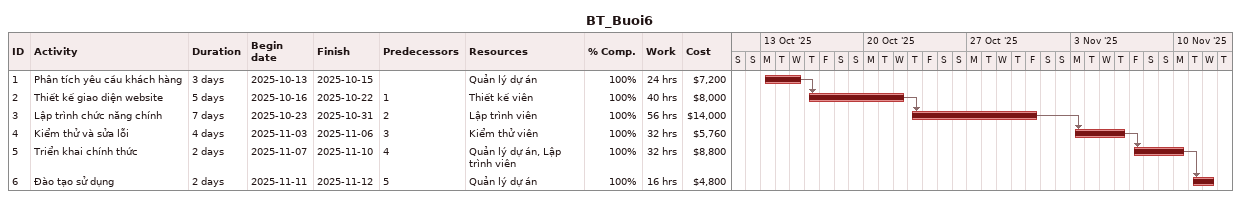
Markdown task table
BT_Buoi6

| ID | Task | Duration | Start | Finish | Predecessors | Resources | % complete | Work (h) | Cost ($) |
|---|---|---|---|---|---|---|---|---|---|
| 1 | Phân tích yêu cầu khách hàng | 3d | 2025-10-13 | 2025-10-15 |  | Quản lý dự án | 100 | 24 | 7200 |
| 2 | Thiết kế giao diện website | 5d | 2025-10-16 | 2025-10-22 | 1 | Thiết kế viên | 100 | 40 | 8000 |
| 3 | Lập trình chức năng chính | 7d | 2025-10-23 | 2025-10-31 | 2 | Lập trình viên | 100 | 56 | 14000 |
| 4 | Kiểm thử và sửa lỗi | 4d | 2025-11-03 | 2025-11-06 | 3 | Kiểm thử viên | 100 | 32 | 5760 |
| 5 | Triển khai chính thức | 2d | 2025-11-07 | 2025-11-10 | 4 | Quản lý dự án, Lập trình viên | 100 | 32 | 8800 |
| 6 | Đào tạo sử dụng | 2d | 2025-11-11 | 2025-11-12 | 5 | Quản lý dự án | 100 | 16 | 4800 |
